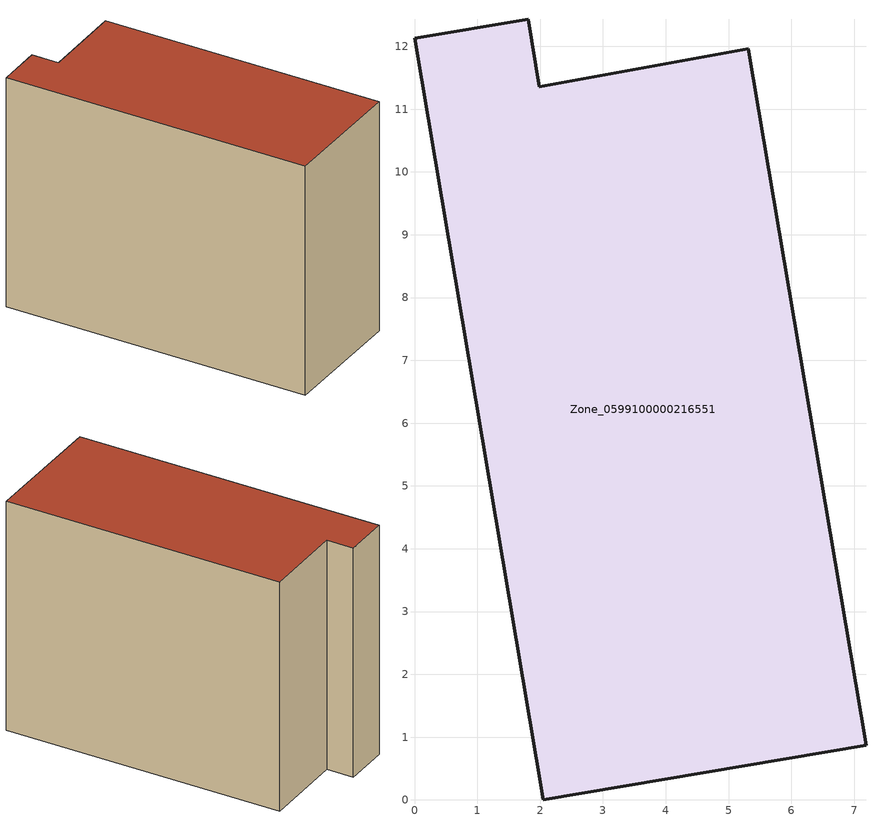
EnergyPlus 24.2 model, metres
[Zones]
Zone_0599100000216551
 floor ground (C_G): 2.05,0 0,12.12 1.81,12.44 1.99,11.36 5.31,11.96 7.19,0.88 z0
 wall outside (C_F): 2.05,0 7.19,0.88 5.31,11.96 1.99,11.36 1.81,12.44 0,12.12 2.05,0 z0:9.43
 roof outside (C_R): 0,12.12 2.05,0 7.19,0.88 5.31,11.96 1.99,11.36 1.81,12.44 z9.43
[BUILDING]
Pand.0599100000216551: North Axis=0; Terrain=City; Loads Convergence Tolerance Value=0.04; Temperature Convergence Tolerance Value=0.4; Solar Distribution=FullExterior; Maximum Number of Warmup Days=25; Minimum Number of Warmup Days=1
[Site:Location]
Rotterdam.The.Hague.AP_ZH_NLD Design_Conditions: Latitude=51.96; Longitude=4.45; Time Zone=1; Elevation=-4.5
[SITE:GROUNDTEMPERATURE:BUILDINGSURFACE]
18, 18, 18, 18, 18, 18, 18, 18, 18, 18, 18, 18
[MATERIAL] Thermal Absorptance=0.9; Solar Absorptance=0.7; Visible Absorptance=0.7
Name | Roughness | Thickness | Conductivity | Density | Specific Heat
G.TI.1946 | MediumSmooth | 0.15 | 1 | 540 | 1210
F.TI.1946 | Rough | 0.3 | 0.857143 | 1920 | 840
R.TI.1946 | MediumRough | 0.2 | 0.1 | 1500 | 1000
[CONSTRUCTION]
C_G: G.TI.1946
C_F: F.TI.1946
C_R: R.TI.1946
[ZONE]
Zone_0599100000216551: Type=1; Multiplier=1; Ceiling Height=Autocalculate; Volume=Autocalculate; Floor Area=autocalculate; Part of Total Floor Area=Yes
[ZONEINFILTRATION:DESIGNFLOWRATE]
Infil_Zone_0599100000216551: Zone or ZoneList or Space or SpaceList=Zone_0599100000216551; Schedule=AlwaysOn; Design Flow Rate Calculation Method=Flow/Area; Flow Rate per Floor Area=0.003; Constant Term Coefficient=1; Temperature Term Coefficient=0; Velocity Term Coefficient=0; Velocity Squared Term Coefficient=0
[HVACTEMPLATE:ZONE:IDEALLOADSAIRSYSTEM]
Zone_0599100000216551: Maximum Heating Supply Air Temperature=50; Minimum Cooling Supply Air Temperature=13; Maximum Heating Supply Air Humidity Ratio=0.0156; Minimum Cooling Supply Air Humidity Ratio=0.0077; Heating Limit=NoLimit; Cooling Limit=NoLimit; Dehumidification Control Type=ConstantSensibleHeatRatio; Cooling Sensible Heat Ratio=0.7; Dehumidification Setpoint=60; Humidification Control Type=None; Humidification Setpoint=30; Outdoor Air Method=None; Outdoor Air Flow Rate per Person=0.00944; Outdoor Air Flow Rate per Zone Floor Area=0; Outdoor Air Flow Rate per Zone=0; Demand Controlled Ventilation Type=None; Outdoor Air Economizer Type=NoEconomizer; Heat Recovery Type=None; Sensible Heat Recovery Effectiveness=0.7; Latent Heat Recovery Effectiveness=0.65
[ZONECONTROL:THERMOSTAT]
ThermostatControl_Zone_0599100000216551: Zone or ZoneList=Zone_0599100000216551; Control Type Schedule=DualSetpointControlType; Control 1=Thermostat_Zone_0599100000216551; Temperature Difference Between Cutout And Setpoint=0
[THERMOSTATSETPOINT:DUALSETPOINT]
Thermostat_Zone_0599100000216551: Heating Setpoint Temperature Schedule=HeatingSetpoint_Zone_0599100000216551; Cooling Setpoint Temperature Schedule=CoolingSetpoint_Zone_0599100000216551
[SCHEDULE:COMPACT]
HeatingSetpoint_Zone_0599100000216551: Through: 12/31, For: AllDays, Until: 24:00, 21
CoolingSetpoint_Zone_0599100000216551: Through: 12/31, For: AllDays, Until: 24:00, 24
DualSetpointControlType: Through: 12/31, For: AllDays, Until: 24:00, 4
AlwaysOn: Through: 12/31, For: AllDays, Until: 24:00, 1
